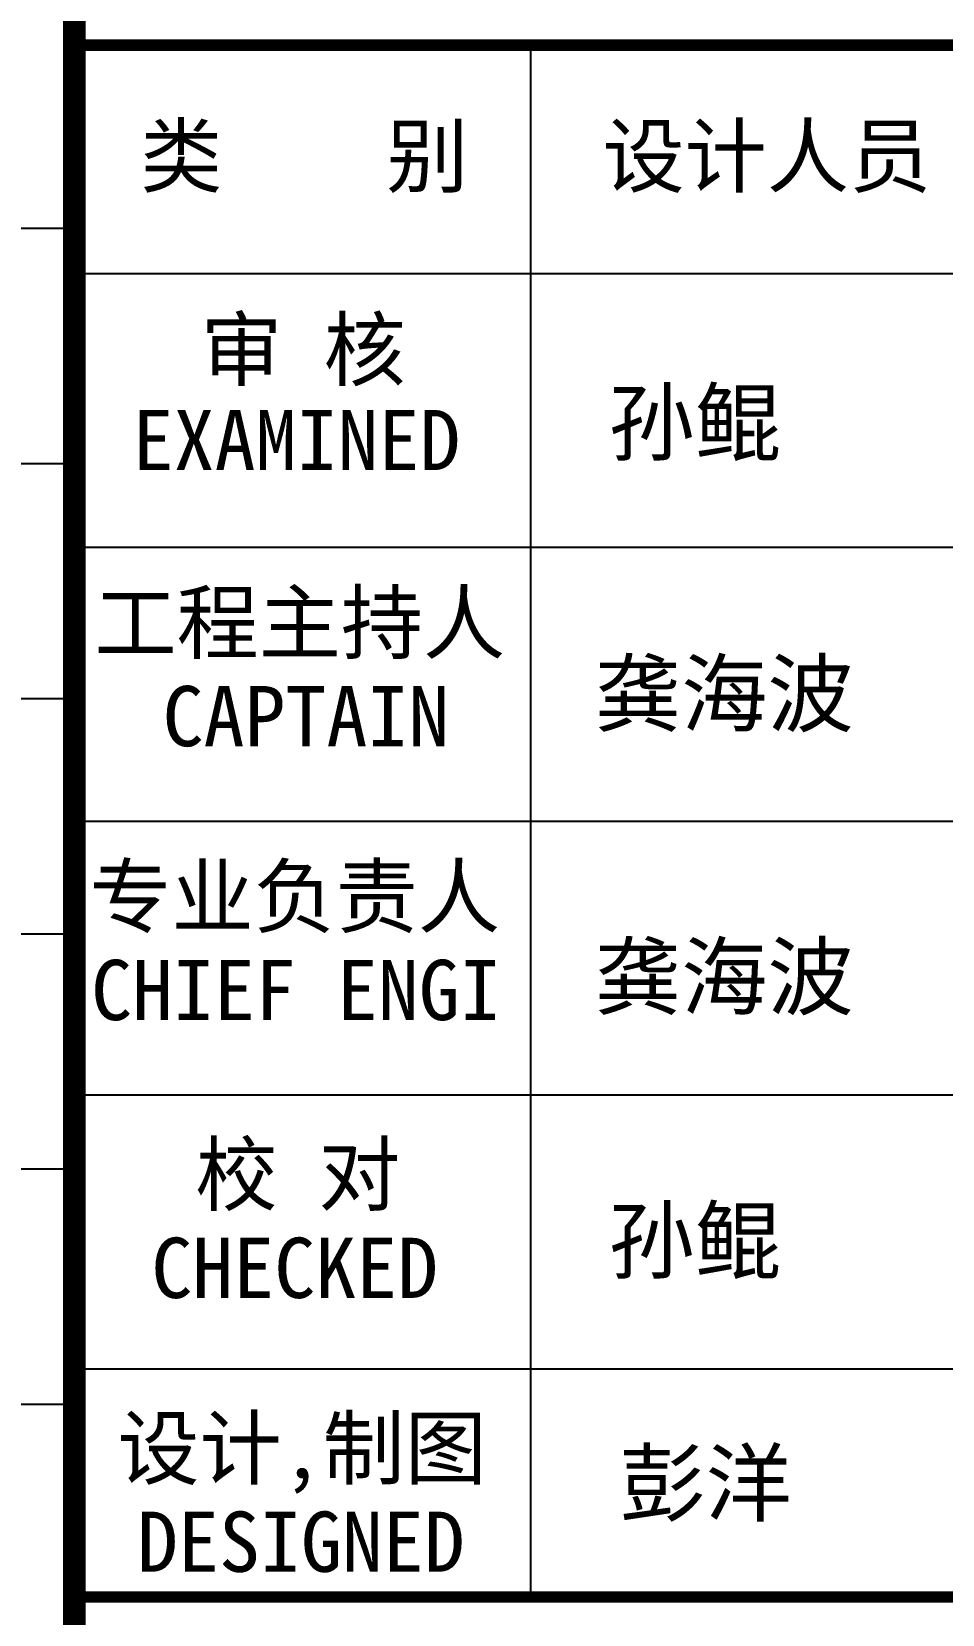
# Model space of a CAD drawing. Extents: x -17471 to 313636, y -71590 to 757901.
# Drawn here: x 285440 to 289416, y 42800 to 49707 of the extents above; entities that cross this region are included whole.
import ezdxf

# ---------------------------------------------------------------- set-up
doc = ezdxf.new("R2010")
doc.units = 0
doc.header["$LTSCALE"] = 1000
doc.header["$MEASUREMENT"] = 0
for name, color, linetype in [('1505', 2, 'Continuous'), ('F辅助线', 40, 'Continuous'), ('PUB_TITLE', 4, 'Continuous'), ('图框', 7, 'Continuous')]:
    doc.layers.add(name, color=color, linetype=linetype)
doc.styles.add('STYLE-黑体', font='simhei.ttf')

# ---------------------------------------------------------------- blocks, each defined once
blk = doc.blocks.new('A$C12B23ACB')
at = {"layer": '图框', "color": 4, "style": 'STYLE-黑体'}
for s, p in [('孙鲲', (509, -1183)), ('龚海波', (420, -2957)), ('龚海波', (420, -4809)), ('孙鲲', (509, -6535)), ('彭洋', (579, -8123))]:
    blk.add_text(s, height=414.1, dxfattribs=at).set_placement(p)
blk = doc.blocks.new('结构图签1')
at = {"layer": '图框', "color": 0}
for p, q in [((333761.4, 48652.6), (339770.6, 48652.6)), ((333761.4, 48652.6), (339770.6, 48652.6)), ((333761.4, 47457.4), (339770.6, 47457.4)), ((333761.4, 46262.2), (339770.6, 46262.2)), ((333761.4, 45067), (339770.6, 45067)), ((333761.4, 43871.8), (339770.6, 43871.8))]:
    blk.add_line(p, q, dxfattribs=at)
at = {"layer": '图框', "color": 4, "const_width": 98.6}
blk.add_lwpolyline([(333761.4, 58400), (339770.6, 58400), (339770.6, 1000), (333761.4, 1000)], close=True, dxfattribs=at)
at = {"layer": '图框', "color": 0, "const_width": 50}
blk.add_lwpolyline([(333761.4, 49648.6), (339770.6, 49648.6), (339770.6, 39489.4), (333761.4, 39489.4)], close=True, dxfattribs=at)
at = {"layer": '图框', "color": 0}
for points in [[(335753.4, 48652.6), (335753.4, 49648.6)], [(335753.4, 42875.8), (335753.4, 48652.6)]]:
    blk.add_lwpolyline(points, dxfattribs=at)
at = {"layer": '图框', "color": 0, "const_width": 50}
blk.add_lwpolyline([(333761.4, 42875.8), (339770.6, 42875.8)], dxfattribs=at)
at = {"layer": '1505', "xscale": 0.667, "yscale": 0.667, "zscale": 0.667}
blk.add_blockref('A$C12B23ACB', (335753.4, 48652.6), dxfattribs=at)
at = {"layer": '图框', "color": 0, "style": 'STYLE-黑体'}
for s, p in [('类    别 ', (334048.6, 49033.4)), ('设计人员', (336067.2, 49033.4)), ('审 核', (334311.4, 48188.7)), ('EXAMINED ', (334015.7, 47793.8)), ('工程主持人', (333848.8, 46997.4)), ('CAPTAIN', (334146.2, 46589)), ('专业负责人', (333826.4, 45802.2)), ('CHIEF ENGI', (333834.1, 45393.8)), ('校 对', (334289, 44589.6)), ('CHECKED  ', (334097.2, 44181.2)), ('设计,制图', (333948.8, 43394.4)), ('DESIGNED ', (334034.8, 42986))]:
    blk.add_text(s, height=262.94, dxfattribs=at).set_placement(p)

msp = doc.modelspace()

# ---------------------------------------------------------------- linework, layer by layer
at = {"layer": 'F辅助线', "color": 67, "linetype": 'Continuous'}
for p, q in [((255773.7, 48849.8), (285626.6, 48849.8)), ((255773.7, 47823.4), (285626.6, 47823.4)), ((255773.7, 46797), (285626.6, 46797)), ((255773.7, 45770.6), (285626.6, 45770.6)), ((255773.7, 44744.2), (285626.6, 44744.2)), ((255773.7, 43717.8), (285626.6, 43717.8))]:
    msp.add_line(p, q, dxfattribs=at)
at = {"layer": 'PUB_TITLE', "color": 6, "const_width": 50}
msp.add_lwpolyline([(255773.7, 58400), (285626.6, 58400), (285626.6, 10873.3), (255773.7, 10873.3)], close=True, dxfattribs=at)

# ---------------------------------------------------------------- block references
msp.add_blockref('结构图签1', (-48134.7, 0))

doc.saveas('drawing.dxf')
